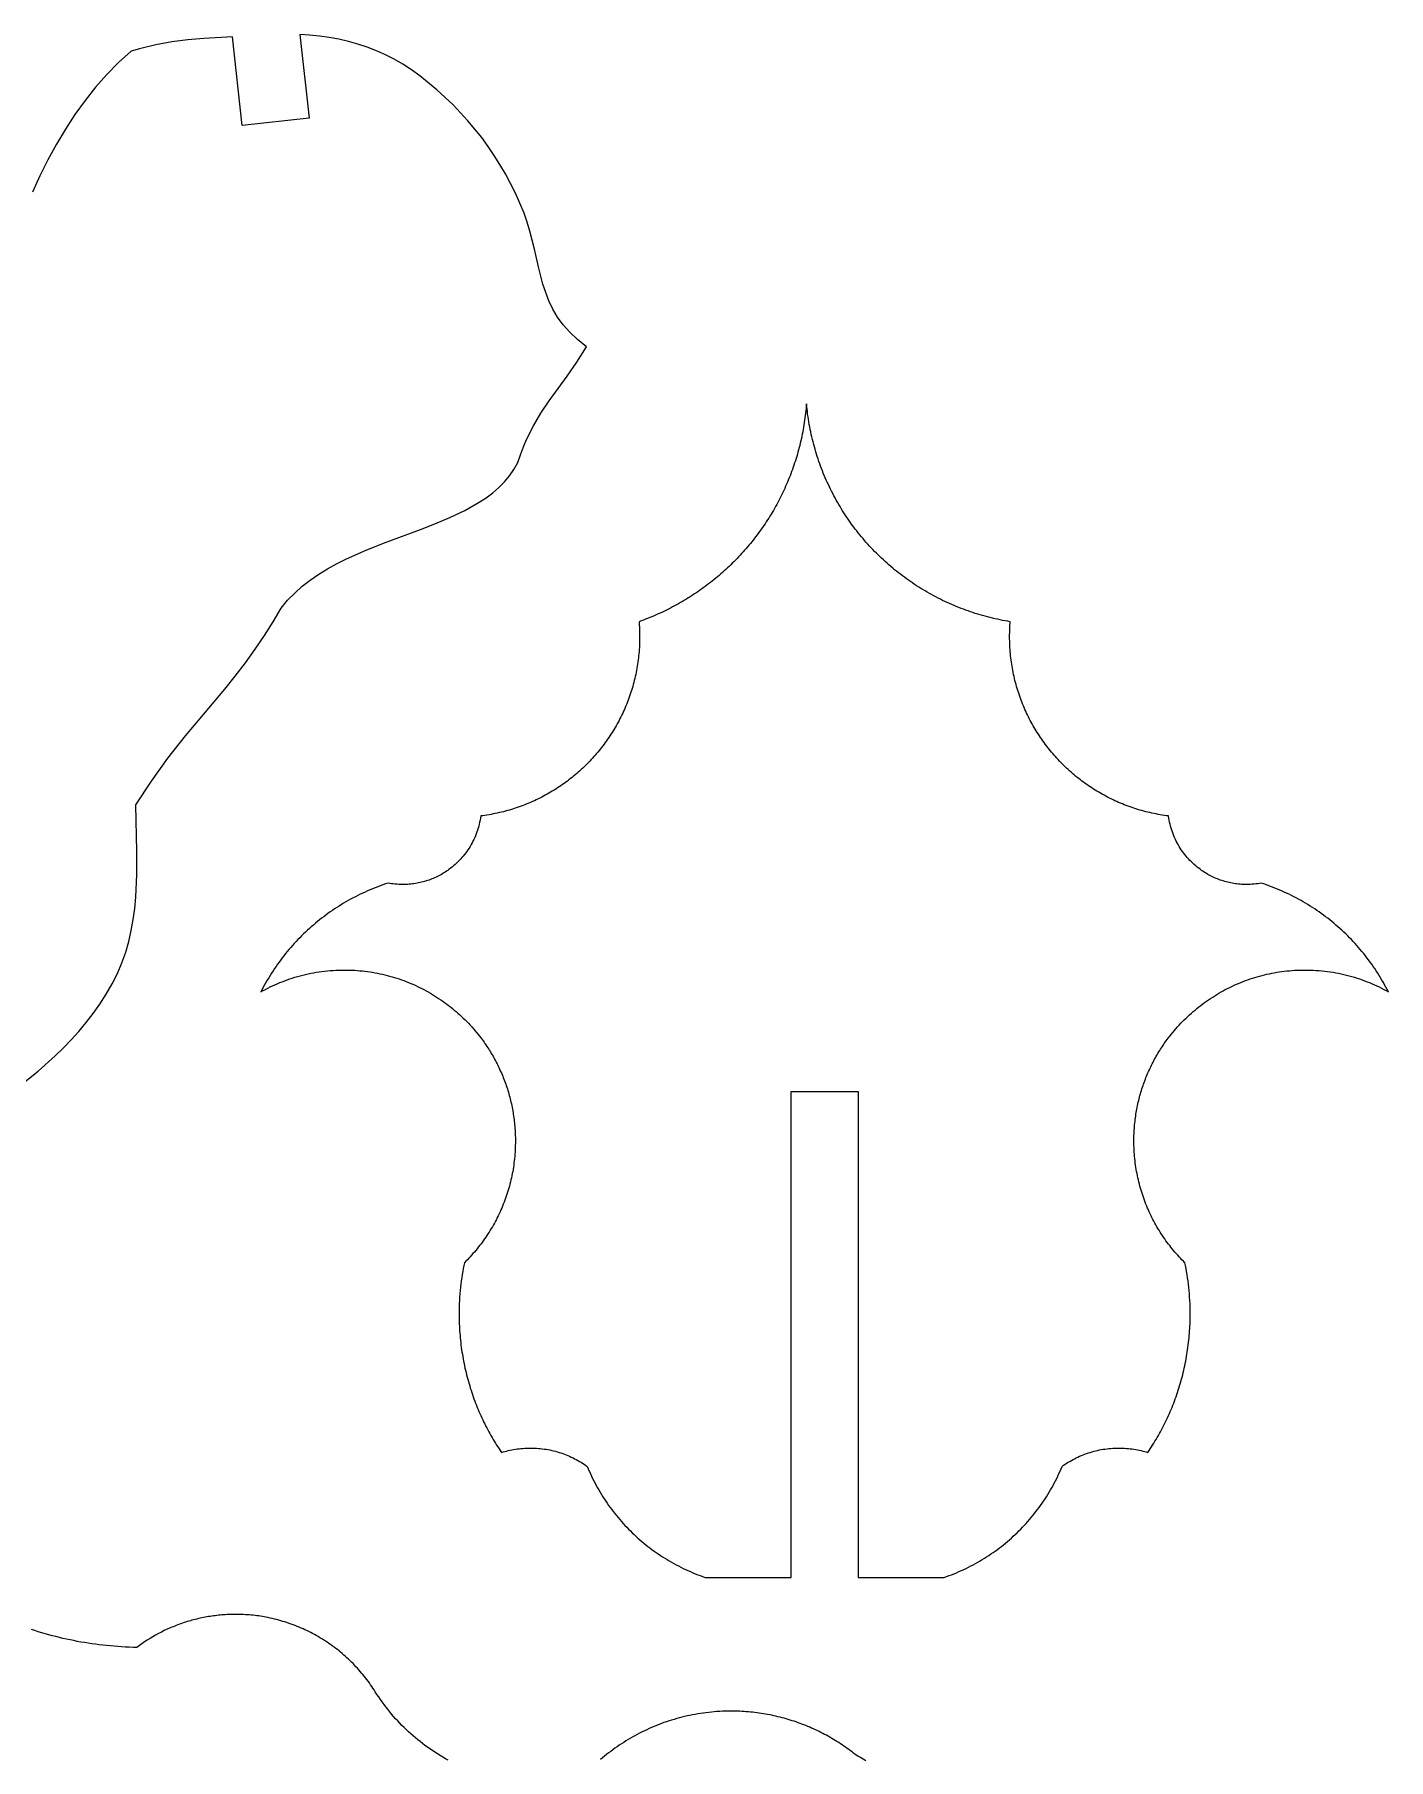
# Model space of a CAD drawing. Extents: x 205 to 567, y 321 to 897.
# Drawn here: x 472.5 to 534.4, y 583.9 to 662.7 of the extents above; entities that cross this region are included whole.
import ezdxf

# ---------------------------------------------------------------- set-up
doc = ezdxf.new("R2010")
doc.units = 0
doc.layers.add('Default_Layer', color=1, linetype='CONTINUOUS')

msp = doc.modelspace()

# ---------------------------------------------------------------- linework, layer by layer
at = {"layer": 'Default_Layer'}
for points in [[(471.862, 614.653), (472.686, 615.317), (473.466, 616.009), (473.838, 616.37), (474.198, 616.742), (474.545, 617.128), (474.879, 617.528), (475.198, 617.944), (475.503, 618.377), (475.793, 618.83), (476.068, 619.304), (476.309, 619.779), (476.514, 620.26), (476.687, 620.748), (476.829, 621.241), (476.944, 621.739), (477.034, 622.242), (477.102, 622.749), (477.15, 623.261), (477.199, 624.297), (477.201, 625.345), (477.153, 627.47), (477.862, 628.556), (478.619, 629.608), (479.413, 630.623), (480.238, 631.603), (481.212, 632.76), (481.688, 633.358), (482.152, 633.967), (482.597, 634.584), (483.021, 635.205), (483.418, 635.83), (483.784, 636.454), (484.082, 636.815), (484.405, 637.148), (484.752, 637.456), (485.118, 637.742), (485.502, 638.006), (485.901, 638.251), (486.313, 638.479), (486.735, 638.691), (487.597, 639.076), (488.468, 639.422), (490.152, 640.055), (490.804, 640.31), (491.486, 640.596), (492.172, 640.921), (492.835, 641.294), (493.15, 641.501), (493.448, 641.724), (493.728, 641.963), (493.985, 642.221), (494.217, 642.497), (494.419, 642.794), (494.589, 643.111), (494.723, 643.452), (494.852, 643.817), (494.993, 644.16), (495.305, 644.789), (495.652, 645.367), (496.03, 645.918), (496.854, 647.051), (497.289, 647.684), (497.731, 648.398), (497.32, 648.72), (496.967, 649.054), (496.666, 649.398), (496.411, 649.752), (496.197, 650.116), (496.018, 650.487), (495.868, 650.866), (495.741, 651.252), (495.534, 652.042), (495.352, 652.848), (495.149, 653.666), (495.025, 654.077), (494.879, 654.489), (494.689, 654.952), (494.485, 655.407), (494.265, 655.853), (494.03, 656.29), (493.781, 656.718), (493.517, 657.136), (493.238, 657.545), (492.945, 657.944), (492.639, 658.334), (492.318, 658.713), (491.636, 659.441), (490.9, 660.128), (490.113, 660.771), (489.736, 661.044), (489.349, 661.295), (488.954, 661.522), (488.551, 661.727), (488.14, 661.911), (487.721, 662.073), (487.296, 662.214), (486.864, 662.336), (486.427, 662.437), (485.984, 662.519), (485.535, 662.583), (485.083, 662.628), (484.643, 662.654), (485.06, 658.833), (482.005, 658.5), (482.005, 658.5), (481.564, 662.548), (480.256, 662.476), (479.525, 662.41), (478.793, 662.317), (478.057, 662.185), (477.312, 662.005), (476.934, 661.894), (476.367, 661.379), (475.828, 660.831), (475.316, 660.251), (474.83, 659.641), (474.37, 659.002), (473.935, 658.338), (473.524, 657.648), (473.137, 656.936), (472.773, 656.203), (472.432, 655.451)], [(491.408, 583.849), (491.286, 583.917), (491.165, 583.987), (491.045, 584.058), (490.926, 584.131), (490.809, 584.207), (490.693, 584.283), (490.578, 584.362), (490.464, 584.443), (490.352, 584.525), (490.241, 584.609), (490.131, 584.694), (490.022, 584.782), (489.915, 584.871), (489.81, 584.961), (489.705, 585.053), (489.603, 585.147), (489.501, 585.243), (489.401, 585.34), (489.303, 585.438), (489.206, 585.538), (489.11, 585.64), (489.016, 585.743), (488.923, 585.848), (488.833, 585.954), (488.743, 586.061), (488.655, 586.17), (488.569, 586.28), (488.485, 586.392), (488.402, 586.505), (488.321, 586.62), (488.241, 586.736), (488.163, 586.853), (488.087, 586.971), (488.035, 587.053), (487.981, 587.134), (487.927, 587.214), (487.872, 587.294), (487.816, 587.373), (487.758, 587.451), (487.7, 587.528), (487.641, 587.605), (487.581, 587.68), (487.52, 587.755), (487.459, 587.829), (487.396, 587.902), (487.333, 587.975), (487.268, 588.046), (487.203, 588.117), (487.137, 588.187), (487.07, 588.256), (487.002, 588.324), (486.933, 588.391), (486.864, 588.457), (486.793, 588.523), (486.722, 588.587), (486.65, 588.651), (486.577, 588.714), (486.504, 588.776), (486.429, 588.836), (486.354, 588.896), (486.278, 588.955), (486.202, 589.013), (486.124, 589.07), (486.046, 589.126), (485.967, 589.181), (485.887, 589.235), (485.807, 589.289), (485.725, 589.341), (485.643, 589.392), (485.561, 589.442), (485.478, 589.491), (485.393, 589.539), (485.309, 589.586), (485.223, 589.632), (485.137, 589.676), (485.051, 589.72), (484.963, 589.763), (484.875, 589.804), (484.786, 589.845), (484.697, 589.884), (484.607, 589.923), (484.516, 589.96), (484.425, 589.996), (484.333, 590.031), (484.241, 590.065), (484.148, 590.097), (484.054, 590.129), (483.96, 590.159), (483.865, 590.188), (483.769, 590.216), (483.674, 590.243), (483.577, 590.269), (483.48, 590.293), (483.382, 590.317), (483.284, 590.339), (483.186, 590.359), (483.086, 590.379), (483.008, 590.394), (482.929, 590.407), (482.848, 590.42), (482.766, 590.433), (482.683, 590.444), (482.599, 590.454), (482.514, 590.464), (482.427, 590.472), (482.341, 590.48), (482.253, 590.487), (482.164, 590.492), (482.075, 590.497), (481.986, 590.501), (481.895, 590.503), (481.805, 590.505), (481.714, 590.505), (481.634, 590.505), (481.555, 590.504), (481.475, 590.502), (481.396, 590.499), (481.317, 590.495), (481.238, 590.491), (481.16, 590.485), (481.081, 590.479), (481.003, 590.472), (480.926, 590.464), (480.848, 590.456), (480.771, 590.447), (480.693, 590.437), (480.617, 590.426), (480.54, 590.414), (480.464, 590.402), (480.387, 590.389), (480.312, 590.375), (480.236, 590.36), (480.161, 590.345), (480.086, 590.329), (480.011, 590.312), (479.937, 590.294), (479.863, 590.276), (479.789, 590.257), (479.715, 590.237), (479.642, 590.217), (479.569, 590.195), (479.497, 590.174), (479.425, 590.151), (479.353, 590.128), (479.281, 590.104), (479.21, 590.079), (479.139, 590.053), (479.069, 590.027), (478.998, 590.001), (478.929, 589.973), (478.859, 589.945), (478.79, 589.916), (478.721, 589.887), (478.585, 589.826), (478.45, 589.763), (478.317, 589.697), (478.186, 589.628), (478.056, 589.558), (477.927, 589.484), (477.801, 589.408), (477.676, 589.33), (477.553, 589.25), (477.432, 589.167), (477.313, 589.082), (477.195, 588.994), (477.022, 588.999), (476.848, 589.005), (476.675, 589.013), (476.503, 589.023), (476.331, 589.034), (476.16, 589.048), (475.989, 589.063), (475.819, 589.08), (475.649, 589.098), (475.48, 589.118), (475.312, 589.14), (475.144, 589.164), (474.976, 589.189), (474.81, 589.216), (474.643, 589.244), (474.478, 589.275), (474.313, 589.307), (474.148, 589.34), (473.984, 589.375), (473.821, 589.412), (473.659, 589.45), (473.497, 589.49), (473.336, 589.532), (473.176, 589.575), (473.016, 589.62), (472.857, 589.666), (472.698, 589.714), (472.541, 589.763), (472.384, 589.814)], [(510.483, 583.821), (510.364, 583.895), (510.244, 583.967), (510.123, 584.038), (510.002, 584.108), (509.929, 584.166), (509.856, 584.223), (509.782, 584.279), (509.708, 584.334), (509.632, 584.388), (509.557, 584.442), (509.48, 584.495), (509.403, 584.547), (509.326, 584.599), (509.248, 584.65), (509.169, 584.7), (509.09, 584.749), (509.01, 584.797), (508.93, 584.845), (508.849, 584.892), (508.767, 584.938), (508.685, 584.983), (508.603, 585.027), (508.52, 585.071), (508.436, 585.114), (508.352, 585.156), (508.267, 585.197), (508.182, 585.237), (508.096, 585.276), (508.01, 585.315), (507.924, 585.353), (507.836, 585.389), (507.749, 585.425), (507.661, 585.46), (507.572, 585.495), (507.483, 585.528), (507.394, 585.56), (507.304, 585.592), (507.213, 585.622), (507.123, 585.652), (507.031, 585.681), (506.94, 585.708), (506.848, 585.735), (506.755, 585.761), (506.662, 585.786), (506.569, 585.81), (506.476, 585.833), (506.381, 585.855), (506.287, 585.877), (506.192, 585.897), (506.097, 585.916), (506.002, 585.934), (505.906, 585.951), (505.809, 585.968), (505.713, 585.983), (505.616, 585.997), (505.519, 586.01), (505.421, 586.022), (505.323, 586.034), (505.225, 586.044), (505.126, 586.053), (505.028, 586.061), (504.928, 586.068), (504.829, 586.074), (504.729, 586.079), (504.629, 586.082), (504.529, 586.085), (504.428, 586.087), (504.328, 586.087), (504.199, 586.086), (504.071, 586.084), (503.944, 586.079), (503.816, 586.073), (503.69, 586.065), (503.563, 586.056), (503.438, 586.044), (503.312, 586.031), (503.188, 586.017), (503.063, 586), (502.94, 585.982), (502.817, 585.963), (502.694, 585.941), (502.572, 585.918), (502.45, 585.894), (502.33, 585.868), (502.209, 585.84), (502.09, 585.811), (501.971, 585.78), (501.852, 585.747), (501.734, 585.713), (501.617, 585.678), (501.501, 585.64), (501.385, 585.602), (501.27, 585.562), (501.155, 585.52), (501.042, 585.477), (500.929, 585.433), (500.816, 585.387), (500.705, 585.339), (500.594, 585.29), (500.484, 585.24), (500.375, 585.188), (500.267, 585.135), (500.159, 585.081), (500.052, 585.025), (499.946, 584.967), (499.841, 584.909), (499.737, 584.849), (499.633, 584.787), (499.531, 584.725), (499.429, 584.661), (499.328, 584.596), (499.229, 584.529), (499.13, 584.461), (499.032, 584.392), (498.934, 584.322), (498.838, 584.25), (498.743, 584.178), (498.649, 584.104), (498.556, 584.028), (498.463, 583.952), (498.372, 583.874)]]:
    msp.add_lwpolyline(points, dxfattribs=at)
msp.add_lwpolyline([(507.07, 592.192), (507.07, 614.382), (510.143, 614.382), (510.143, 592.192), (514.061, 592.192), (514.176, 592.233), (514.291, 592.275), (514.404, 592.318), (514.517, 592.363), (514.629, 592.409), (514.74, 592.457), (514.85, 592.506), (514.96, 592.556), (515.068, 592.608), (515.176, 592.661), (515.283, 592.716), (515.389, 592.772), (515.494, 592.829), (515.598, 592.887), (515.701, 592.947), (515.803, 593.008), (515.905, 593.07), (516.005, 593.133), (516.105, 593.198), (516.203, 593.264), (516.301, 593.332), (516.398, 593.4), (516.493, 593.47), (516.588, 593.541), (516.682, 593.613), (516.774, 593.686), (516.866, 593.761), (516.956, 593.837), (517.046, 593.914), (517.135, 593.992), (517.222, 594.071), (517.308, 594.151), (517.394, 594.233), (517.478, 594.315), (517.561, 594.399), (517.643, 594.484), (517.724, 594.57), (517.804, 594.657), (517.882, 594.745), (517.96, 594.834), (518.036, 594.924), (518.111, 595.015), (518.185, 595.107), (518.258, 595.201), (518.33, 595.295), (518.4, 595.39), (518.469, 595.486), (518.537, 595.584), (518.604, 595.682), (518.67, 595.781), (518.734, 595.881), (518.797, 595.982), (518.859, 596.084), (518.919, 596.187), (518.979, 596.291), (519.036, 596.396), (519.093, 596.502), (519.148, 596.608), (519.202, 596.716), (519.255, 596.824), (519.306, 596.933), (519.356, 597.043), (519.405, 597.154), (519.452, 597.266), (519.52, 597.314), (519.589, 597.361), (519.658, 597.407), (519.729, 597.452), (519.801, 597.495), (519.874, 597.537), (519.948, 597.578), (520.023, 597.617), (520.098, 597.655), (520.175, 597.691), (520.252, 597.726), (520.33, 597.76), (520.409, 597.792), (520.489, 597.823), (520.57, 597.852), (520.651, 597.88), (520.733, 597.906), (520.816, 597.93), (520.9, 597.954), (520.984, 597.975), (521.069, 597.995), (521.155, 598.013), (521.241, 598.03), (521.328, 598.045), (521.415, 598.058), (521.503, 598.069), (521.591, 598.079), (521.68, 598.087), (521.77, 598.094), (521.86, 598.098), (521.951, 598.101), (522.042, 598.102), (522.13, 598.101), (522.218, 598.098), (522.305, 598.094), (522.391, 598.088), (522.477, 598.081), (522.563, 598.072), (522.647, 598.061), (522.731, 598.049), (522.814, 598.035), (522.895, 598.02), (522.976, 598.003), (523.056, 597.986), (523.135, 597.966), (523.212, 597.945), (523.288, 597.923), (523.363, 597.9), (523.419, 597.983), (523.475, 598.067), (523.53, 598.152), (523.584, 598.237), (523.638, 598.323), (523.691, 598.409), (523.743, 598.496), (523.794, 598.584), (523.845, 598.672), (523.895, 598.761), (523.944, 598.85), (523.992, 598.939), (524.04, 599.03), (524.086, 599.121), (524.132, 599.212), (524.177, 599.304), (524.222, 599.396), (524.265, 599.489), (524.308, 599.583), (524.35, 599.677), (524.391, 599.771), (524.431, 599.866), (524.47, 599.961), (524.509, 600.057), (524.547, 600.154), (524.584, 600.25), (524.62, 600.348), (524.655, 600.445), (524.689, 600.544), (524.722, 600.642), (524.755, 600.741), (524.787, 600.841), (524.817, 600.941), (524.847, 601.041), (524.876, 601.142), (524.904, 601.243), (524.931, 601.345), (524.957, 601.447), (524.983, 601.55), (525.007, 601.652), (525.031, 601.756), (525.053, 601.859), (525.075, 601.963), (525.095, 602.067), (525.115, 602.172), (525.134, 602.277), (525.151, 602.383), (525.168, 602.488), (525.184, 602.594), (525.199, 602.701), (525.213, 602.808), (525.225, 602.915), (525.237, 603.022), (525.248, 603.13), (525.258, 603.238), (525.267, 603.346), (525.275, 603.455), (525.281, 603.563), (525.287, 603.673), (525.292, 603.782), (525.296, 603.892), (525.298, 604.002), (525.3, 604.112), (525.3, 604.222), (525.299, 604.378), (525.296, 604.533), (525.291, 604.687), (525.284, 604.84), (525.275, 604.992), (525.264, 605.143), (525.251, 605.293), (525.236, 605.442), (525.219, 605.589), (525.201, 605.735), (525.18, 605.878), (525.159, 606.02), (525.135, 606.16), (525.109, 606.298), (525.083, 606.434), (525.054, 606.567), (524.987, 606.634), (524.921, 606.702), (524.856, 606.77), (524.791, 606.839), (524.728, 606.909), (524.665, 606.98), (524.603, 607.051), (524.542, 607.124), (524.482, 607.197), (524.422, 607.27), (524.364, 607.345), (524.306, 607.42), (524.25, 607.496), (524.194, 607.572), (524.139, 607.65), (524.085, 607.728), (524.032, 607.806), (523.98, 607.886), (523.929, 607.965), (523.879, 608.046), (523.829, 608.127), (523.781, 608.209), (523.734, 608.292), (523.687, 608.375), (523.642, 608.459), (523.598, 608.543), (523.554, 608.628), (523.512, 608.714), (523.471, 608.8), (523.43, 608.887), (523.391, 608.974), (523.353, 609.062), (523.316, 609.151), (523.28, 609.24), (523.245, 609.329), (523.211, 609.419), (523.178, 609.51), (523.146, 609.601), (523.116, 609.693), (523.086, 609.785), (523.058, 609.877), (523.03, 609.971), (523.004, 610.064), (522.979, 610.158), (522.955, 610.253), (522.932, 610.348), (522.911, 610.443), (522.89, 610.539), (522.871, 610.635), (522.853, 610.732), (522.836, 610.829), (522.82, 610.927), (522.806, 611.024), (522.793, 611.123), (522.781, 611.222), (522.77, 611.321), (522.76, 611.42), (522.752, 611.52), (522.745, 611.62), (522.739, 611.72), (522.735, 611.821), (522.732, 611.922), (522.73, 612.024), (522.729, 612.126), (522.729, 612.209), (522.731, 612.291), (522.733, 612.374), (522.736, 612.456), (522.74, 612.538), (522.744, 612.62), (522.75, 612.701), (522.756, 612.783), (522.763, 612.864), (522.771, 612.945), (522.78, 613.025), (522.79, 613.106), (522.8, 613.186), (522.811, 613.265), (522.823, 613.345), (522.836, 613.424), (522.85, 613.503), (522.864, 613.582), (522.879, 613.66), (522.895, 613.739), (522.912, 613.816), (522.93, 613.894), (522.948, 613.971), (522.967, 614.048), (522.987, 614.125), (523.007, 614.201), (523.028, 614.277), (523.05, 614.353), (523.073, 614.428), (523.097, 614.503), (523.121, 614.578), (523.146, 614.652), (523.171, 614.726), (523.198, 614.8), (523.225, 614.873), (523.253, 614.946), (523.281, 615.018), (523.31, 615.09), (523.34, 615.162), (523.371, 615.233), (523.402, 615.304), (523.434, 615.375), (523.466, 615.445), (523.499, 615.515), (523.533, 615.584), (523.568, 615.653), (523.603, 615.722), (523.639, 615.79), (523.675, 615.857), (523.712, 615.925), (523.75, 615.991), (523.789, 616.058), (523.828, 616.124), (523.867, 616.189), (523.907, 616.254), (523.948, 616.319), (523.99, 616.383), (524.032, 616.447), (524.075, 616.51), (524.118, 616.572), (524.162, 616.635), (524.206, 616.696), (524.251, 616.758), (524.297, 616.818), (524.365, 616.907), (524.434, 616.994), (524.504, 617.081), (524.576, 617.166), (524.649, 617.251), (524.723, 617.334), (524.798, 617.416), (524.874, 617.498), (524.951, 617.578), (525.029, 617.657), (525.109, 617.734), (525.189, 617.811), (525.271, 617.887), (525.353, 617.961), (525.437, 618.034), (525.521, 618.106), (525.607, 618.177), (525.694, 618.247), (525.781, 618.315), (525.87, 618.382), (525.959, 618.448), (526.05, 618.513), (526.141, 618.576), (526.233, 618.638), (526.326, 618.699), (526.42, 618.759), (526.515, 618.817), (526.611, 618.874), (526.708, 618.929), (526.805, 618.984), (526.904, 619.036), (527.003, 619.088), (527.103, 619.138), (527.204, 619.186), (527.305, 619.234), (527.408, 619.279), (527.511, 619.324), (527.614, 619.367), (527.719, 619.408), (527.824, 619.448), (527.93, 619.486), (528.037, 619.523), (528.144, 619.559), (528.252, 619.593), (528.361, 619.625), (528.47, 619.656), (528.58, 619.685), (528.691, 619.713), (528.802, 619.739), (528.914, 619.764), (529.026, 619.787), (529.139, 619.808), (529.253, 619.827), (529.367, 619.846), (529.482, 619.862), (529.597, 619.877), (529.713, 619.89), (529.829, 619.901), (529.945, 619.91), (530.063, 619.918), (530.18, 619.924), (530.298, 619.929), (530.417, 619.932), (530.536, 619.932), (530.667, 619.931), (530.798, 619.928), (530.928, 619.923), (531.058, 619.915), (531.187, 619.906), (531.315, 619.894), (531.443, 619.88), (531.57, 619.865), (531.696, 619.847), (531.822, 619.827), (531.947, 619.806), (532.071, 619.782), (532.194, 619.757), (532.317, 619.729), (532.439, 619.7), (532.559, 619.669), (532.679, 619.636), (532.798, 619.601), (532.917, 619.564), (533.034, 619.526), (533.15, 619.486), (533.265, 619.444), (533.379, 619.4), (533.492, 619.355), (533.604, 619.308), (533.715, 619.259), (533.825, 619.209), (533.933, 619.157), (534.041, 619.104), (534.147, 619.049), (534.252, 618.992), (534.355, 618.934), (534.298, 619.044), (534.24, 619.153), (534.18, 619.261), (534.12, 619.369), (534.058, 619.475), (533.994, 619.581), (533.93, 619.685), (533.865, 619.789), (533.798, 619.892), (533.73, 619.994), (533.661, 620.095), (533.591, 620.195), (533.519, 620.294), (533.447, 620.392), (533.373, 620.489), (533.298, 620.586), (533.222, 620.681), (533.145, 620.775), (533.067, 620.868), (532.988, 620.961), (532.908, 621.052), (532.827, 621.142), (532.744, 621.231), (532.661, 621.32), (532.576, 621.407), (532.491, 621.493), (532.404, 621.578), (532.316, 621.662), (532.228, 621.745), (532.138, 621.826), (532.047, 621.907), (531.956, 621.987), (531.863, 622.065), (531.769, 622.142), (531.675, 622.219), (531.579, 622.294), (531.483, 622.368), (531.385, 622.441), (531.287, 622.512), (531.187, 622.583), (531.087, 622.652), (530.986, 622.72), (530.884, 622.787), (530.781, 622.853), (530.677, 622.917), (530.572, 622.981), (530.466, 623.043), (530.36, 623.103), (530.252, 623.163), (530.144, 623.221), (530.035, 623.278), (529.925, 623.334), (529.814, 623.389), (529.702, 623.442), (529.59, 623.494), (529.476, 623.545), (529.362, 623.594), (529.247, 623.642), (529.132, 623.689), (529.015, 623.734), (528.898, 623.778), (528.78, 623.821), (528.661, 623.862), (528.542, 623.902), (528.465, 623.888), (528.385, 623.875), (528.303, 623.864), (528.22, 623.855), (528.134, 623.848), (528.047, 623.843), (527.959, 623.84), (527.871, 623.838), (527.797, 623.839), (527.723, 623.841), (527.65, 623.845), (527.577, 623.85), (527.505, 623.857), (527.433, 623.865), (527.361, 623.874), (527.29, 623.885), (527.219, 623.897), (527.149, 623.911), (527.08, 623.926), (527.011, 623.942), (526.942, 623.96), (526.874, 623.978), (526.807, 623.998), (526.74, 624.02), (526.674, 624.042), (526.608, 624.066), (526.544, 624.091), (526.479, 624.118), (526.416, 624.145), (526.353, 624.174), (526.291, 624.204), (526.229, 624.235), (526.169, 624.267), (526.109, 624.3), (526.05, 624.334), (525.991, 624.369), (525.934, 624.406), (525.877, 624.443), (525.821, 624.482), (525.766, 624.521), (525.693, 624.576), (525.622, 624.632), (525.553, 624.689), (525.485, 624.749), (525.418, 624.81), (525.353, 624.872), (525.29, 624.936), (525.228, 625.002), (525.168, 625.069), (525.11, 625.138), (525.053, 625.208), (524.998, 625.28), (524.945, 625.352), (524.894, 625.427), (524.845, 625.502), (524.797, 625.579), (524.751, 625.658), (524.708, 625.737), (524.666, 625.818), (524.626, 625.9), (524.588, 625.983), (524.553, 626.067), (524.519, 626.152), (524.487, 626.239), (524.458, 626.326), (524.431, 626.415), (524.406, 626.505), (524.383, 626.595), (524.362, 626.687), (524.344, 626.779), (524.328, 626.873), (524.314, 626.967), (524.218, 626.98), (524.122, 626.993), (524.027, 627.008), (523.932, 627.024), (523.837, 627.041), (523.743, 627.058), (523.649, 627.077), (523.555, 627.097), (523.462, 627.118), (523.369, 627.14), (523.277, 627.163), (523.185, 627.187), (523.094, 627.212), (523.003, 627.238), (522.912, 627.265), (522.822, 627.293), (522.732, 627.322), (522.643, 627.352), (522.554, 627.383), (522.466, 627.415), (522.378, 627.448), (522.291, 627.482), (522.204, 627.517), (522.118, 627.552), (522.032, 627.589), (521.947, 627.627), (521.862, 627.665), (521.777, 627.705), (521.694, 627.745), (521.61, 627.786), (521.528, 627.828), (521.446, 627.871), (521.364, 627.915), (521.283, 627.96), (521.203, 628.005), (521.123, 628.052), (521.043, 628.099), (520.965, 628.147), (520.886, 628.196), (520.809, 628.246), (520.732, 628.297), (520.656, 628.348), (520.58, 628.401), (520.505, 628.454), (520.43, 628.508), (520.356, 628.562), (520.283, 628.618), (520.211, 628.674), (520.139, 628.731), (520.068, 628.789), (519.997, 628.848), (519.927, 628.907), (519.858, 628.967), (519.789, 629.028), (519.721, 629.09), (519.654, 629.152), (519.588, 629.215), (519.522, 629.279), (519.457, 629.343), (519.393, 629.409), (519.329, 629.475), (519.266, 629.541), (519.204, 629.609), (519.143, 629.677), (519.082, 629.745), (519.022, 629.815), (518.963, 629.885), (518.905, 629.955), (518.847, 630.027), (518.791, 630.099), (518.735, 630.171), (518.679, 630.244), (518.625, 630.318), (518.571, 630.393), (518.519, 630.468), (518.467, 630.543), (518.416, 630.62), (518.365, 630.697), (518.316, 630.774), (518.267, 630.852), (518.22, 630.931), (518.173, 631.01), (518.127, 631.09), (518.082, 631.17), (518.038, 631.251), (517.994, 631.332), (517.952, 631.414), (517.91, 631.497), (517.869, 631.58), (517.83, 631.663), (517.791, 631.747), (517.753, 631.832), (517.716, 631.917), (517.68, 632.003), (517.645, 632.089), (517.611, 632.175), (517.577, 632.262), (517.545, 632.349), (517.514, 632.437), (517.483, 632.526), (517.454, 632.615), (517.426, 632.704), (517.398, 632.793), (517.372, 632.884), (517.347, 632.974), (517.322, 633.065), (517.299, 633.156), (517.277, 633.248), (517.255, 633.34), (517.235, 633.433), (517.216, 633.526), (517.198, 633.619), (517.18, 633.713), (517.164, 633.807), (517.149, 633.901), (517.135, 633.996), (517.123, 634.091), (517.111, 634.186), (517.1, 634.282), (517.091, 634.378), (517.082, 634.475), (517.075, 634.571), (517.068, 634.668), (517.063, 634.766), (517.059, 634.863), (517.057, 634.961), (517.055, 635.059), (517.054, 635.158), (517.055, 635.248), (517.056, 635.337), (517.058, 635.425), (517.062, 635.511), (517.066, 635.597), (517.07, 635.68), (517.076, 635.76), (517.082, 635.838), (516.965, 635.858), (516.849, 635.879), (516.733, 635.9), (516.617, 635.924), (516.502, 635.948), (516.388, 635.973), (516.273, 636), (516.16, 636.028), (516.046, 636.057), (515.934, 636.087), (515.821, 636.118), (515.71, 636.15), (515.598, 636.183), (515.487, 636.218), (515.377, 636.253), (515.267, 636.29), (515.158, 636.328), (515.049, 636.367), (514.941, 636.407), (514.834, 636.448), (514.727, 636.49), (514.62, 636.533), (514.514, 636.577), (514.409, 636.622), (514.304, 636.668), (514.2, 636.716), (514.096, 636.764), (513.993, 636.813), (513.891, 636.864), (513.789, 636.915), (513.688, 636.967), (513.587, 637.02), (513.487, 637.075), (513.388, 637.13), (513.289, 637.186), (513.191, 637.243), (513.093, 637.302), (512.997, 637.361), (512.901, 637.421), (512.805, 637.482), (512.71, 637.544), (512.616, 637.607), (512.523, 637.671), (512.43, 637.735), (512.338, 637.801), (512.247, 637.867), (512.157, 637.935), (512.067, 638.003), (511.978, 638.072), (511.889, 638.142), (511.802, 638.213), (511.715, 638.285), (511.629, 638.358), (511.543, 638.431), (511.459, 638.506), (511.375, 638.581), (511.292, 638.657), (511.209, 638.734), (511.128, 638.811), (511.047, 638.89), (510.967, 638.969), (510.888, 639.049), (510.81, 639.13), (510.733, 639.212), (510.656, 639.294), (510.58, 639.378), (510.505, 639.462), (510.431, 639.547), (510.358, 639.632), (510.286, 639.718), (510.214, 639.805), (510.144, 639.893), (510.074, 639.982), (510.005, 640.071), (509.937, 640.161), (509.87, 640.251), (509.804, 640.343), (509.739, 640.435), (509.674, 640.528), (509.611, 640.621), (509.548, 640.715), (509.487, 640.81), (509.426, 640.905), (509.367, 641.001), (509.308, 641.098), (509.25, 641.196), (509.193, 641.294), (509.138, 641.392), (509.083, 641.492), (509.029, 641.592), (508.976, 641.692), (508.924, 641.793), (508.873, 641.895), (508.824, 641.998), (508.775, 642.101), (508.727, 642.204), (508.68, 642.308), (508.635, 642.413), (508.59, 642.518), (508.546, 642.624), (508.504, 642.73), (508.462, 642.837), (508.422, 642.945), (508.382, 643.053), (508.344, 643.161), (508.307, 643.27), (508.271, 643.38), (508.236, 643.49), (508.202, 643.6), (508.169, 643.712), (508.138, 643.823), (508.107, 643.935), (508.078, 644.048), (508.049, 644.161), (508.022, 644.274), (507.996, 644.388), (507.972, 644.502), (507.948, 644.617), (507.926, 644.732), (507.904, 644.848), (507.884, 644.964), (507.865, 645.081), (507.848, 645.197), (507.831, 645.315), (507.816, 645.433), (507.802, 645.551), (507.789, 645.669), (507.777, 645.788), (507.768, 645.68), (507.758, 645.572), (507.747, 645.465), (507.735, 645.358), (507.722, 645.251), (507.709, 645.144), (507.694, 645.038), (507.678, 644.932), (507.661, 644.827), (507.644, 644.721), (507.625, 644.616), (507.606, 644.512), (507.585, 644.408), (507.564, 644.304), (507.542, 644.2), (507.518, 644.097), (507.494, 643.994), (507.469, 643.892), (507.443, 643.79), (507.416, 643.688), (507.389, 643.587), (507.36, 643.486), (507.331, 643.385), (507.3, 643.285), (507.269, 643.185), (507.237, 643.086), (507.204, 642.987), (507.17, 642.889), (507.135, 642.79), (507.099, 642.693), (507.063, 642.595), (507.026, 642.499), (506.987, 642.402), (506.948, 642.306), (506.908, 642.211), (506.868, 642.115), (506.826, 642.021), (506.784, 641.927), (506.741, 641.833), (506.697, 641.739), (506.652, 641.647), (506.606, 641.554), (506.56, 641.462), (506.513, 641.371), (506.465, 641.28), (506.416, 641.189), (506.366, 641.1), (506.316, 641.01), (506.265, 640.921), (506.213, 640.833), (506.16, 640.745), (506.107, 640.657), (506.053, 640.57), (505.998, 640.484), (505.942, 640.398), (505.885, 640.313), (505.828, 640.228), (505.77, 640.143), (505.711, 640.06), (505.652, 639.976), (505.592, 639.894), (505.531, 639.812), (505.469, 639.73), (505.407, 639.649), (505.344, 639.569), (505.28, 639.489), (505.216, 639.41), (505.151, 639.331), (505.085, 639.253), (505.019, 639.175), (504.951, 639.099), (504.884, 639.022), (504.815, 638.947), (504.746, 638.871), (504.676, 638.797), (504.605, 638.723), (504.534, 638.65), (504.462, 638.577), (504.39, 638.505), (504.317, 638.434), (504.243, 638.363), (504.168, 638.293), (504.093, 638.224), (504.018, 638.155), (503.941, 638.087), (503.864, 638.019), (503.787, 637.952), (503.709, 637.886), (503.63, 637.821), (503.551, 637.756), (503.471, 637.692), (503.39, 637.629), (503.309, 637.566), (503.227, 637.504), (503.145, 637.442), (503.062, 637.382), (502.979, 637.322), (502.895, 637.263), (502.81, 637.204), (502.725, 637.146), (502.639, 637.089), (502.553, 637.033), (502.466, 636.977), (502.379, 636.922), (502.291, 636.868), (502.202, 636.815), (502.113, 636.762), (502.024, 636.711), (501.934, 636.659), (501.843, 636.609), (501.752, 636.559), (501.661, 636.511), (501.569, 636.463), (501.476, 636.415), (501.383, 636.369), (501.29, 636.323), (501.196, 636.278), (501.101, 636.234), (501.006, 636.191), (500.911, 636.148), (500.815, 636.107), (500.718, 636.066), (500.622, 636.026), (500.524, 635.987), (500.426, 635.948), (500.328, 635.911), (500.23, 635.874), (500.131, 635.838), (500.137, 635.76), (500.142, 635.68), (500.147, 635.597), (500.151, 635.511), (500.154, 635.425), (500.157, 635.337), (500.158, 635.248), (500.159, 635.158), (500.158, 635.059), (500.156, 634.961), (500.153, 634.863), (500.149, 634.766), (500.144, 634.668), (500.138, 634.571), (500.131, 634.475), (500.122, 634.378), (500.113, 634.282), (500.102, 634.186), (500.09, 634.091), (500.077, 633.996), (500.063, 633.901), (500.048, 633.807), (500.032, 633.713), (500.015, 633.619), (499.997, 633.526), (499.978, 633.433), (499.958, 633.34), (499.936, 633.248), (499.914, 633.156), (499.891, 633.065), (499.866, 632.974), (499.841, 632.884), (499.814, 632.793), (499.787, 632.704), (499.759, 632.615), (499.729, 632.526), (499.699, 632.437), (499.668, 632.349), (499.635, 632.262), (499.602, 632.175), (499.568, 632.089), (499.533, 632.003), (499.497, 631.917), (499.46, 631.832), (499.422, 631.747), (499.383, 631.663), (499.343, 631.58), (499.303, 631.497), (499.261, 631.414), (499.219, 631.332), (499.175, 631.251), (499.131, 631.17), (499.086, 631.09), (499.04, 631.01), (498.993, 630.931), (498.945, 630.852), (498.897, 630.774), (498.847, 630.697), (498.797, 630.62), (498.746, 630.543), (498.694, 630.468), (498.641, 630.393), (498.588, 630.318), (498.533, 630.244), (498.478, 630.171), (498.422, 630.099), (498.365, 630.027), (498.308, 629.955), (498.25, 629.885), (498.191, 629.815), (498.131, 629.745), (498.07, 629.677), (498.009, 629.609), (497.947, 629.541), (497.884, 629.475), (497.82, 629.409), (497.756, 629.343), (497.691, 629.279), (497.625, 629.215), (497.559, 629.152), (497.491, 629.09), (497.424, 629.028), (497.355, 628.967), (497.286, 628.907), (497.216, 628.848), (497.145, 628.789), (497.074, 628.731), (497.002, 628.674), (496.93, 628.618), (496.856, 628.562), (496.783, 628.508), (496.708, 628.454), (496.633, 628.401), (496.557, 628.348), (496.481, 628.297), (496.404, 628.246), (496.326, 628.196), (496.248, 628.147), (496.169, 628.099), (496.09, 628.052), (496.01, 628.005), (495.93, 627.96), (495.849, 627.915), (495.767, 627.871), (495.685, 627.828), (495.602, 627.786), (495.519, 627.745), (495.435, 627.705), (495.351, 627.665), (495.266, 627.627), (495.181, 627.589), (495.095, 627.552), (495.009, 627.517), (494.922, 627.482), (494.835, 627.448), (494.747, 627.415), (494.658, 627.383), (494.57, 627.352), (494.481, 627.322), (494.391, 627.293), (494.301, 627.265), (494.21, 627.238), (494.119, 627.212), (494.028, 627.187), (493.936, 627.163), (493.843, 627.14), (493.751, 627.118), (493.658, 627.097), (493.564, 627.077), (493.47, 627.058), (493.376, 627.041), (493.281, 627.024), (493.186, 627.008), (493.091, 626.993), (492.995, 626.98), (492.899, 626.967), (492.885, 626.873), (492.869, 626.779), (492.851, 626.687), (492.83, 626.595), (492.807, 626.505), (492.782, 626.415), (492.755, 626.326), (492.725, 626.239), (492.694, 626.152), (492.66, 626.067), (492.625, 625.983), (492.587, 625.9), (492.547, 625.818), (492.505, 625.737), (492.461, 625.658), (492.416, 625.579), (492.368, 625.502), (492.319, 625.427), (492.267, 625.352), (492.214, 625.28), (492.16, 625.208), (492.103, 625.138), (492.045, 625.069), (491.985, 625.002), (491.923, 624.936), (491.86, 624.872), (491.795, 624.81), (491.728, 624.749), (491.66, 624.689), (491.591, 624.632), (491.52, 624.576), (491.447, 624.521), (491.392, 624.482), (491.336, 624.443), (491.279, 624.406), (491.222, 624.369), (491.163, 624.334), (491.104, 624.3), (491.044, 624.267), (490.983, 624.235), (490.922, 624.204), (490.86, 624.174), (490.797, 624.145), (490.733, 624.118), (490.669, 624.091), (490.604, 624.066), (490.539, 624.042), (490.473, 624.02), (490.406, 623.998), (490.339, 623.978), (490.271, 623.96), (490.202, 623.942), (490.133, 623.926), (490.064, 623.911), (489.993, 623.897), (489.923, 623.885), (489.852, 623.874), (489.78, 623.865), (489.708, 623.857), (489.636, 623.85), (489.563, 623.845), (489.49, 623.841), (489.416, 623.839), (489.342, 623.838), (489.254, 623.84), (489.166, 623.843), (489.079, 623.848), (488.993, 623.855), (488.909, 623.864), (488.828, 623.875), (488.748, 623.888), (488.671, 623.902), (488.551, 623.862), (488.433, 623.821), (488.315, 623.778), (488.197, 623.734), (488.081, 623.689), (487.965, 623.642), (487.85, 623.594), (487.736, 623.545), (487.623, 623.494), (487.511, 623.442), (487.399, 623.389), (487.288, 623.334), (487.178, 623.278), (487.069, 623.221), (486.961, 623.163), (486.853, 623.103), (486.747, 623.043), (486.641, 622.981), (486.536, 622.917), (486.432, 622.853), (486.329, 622.787), (486.227, 622.72), (486.126, 622.652), (486.026, 622.583), (485.926, 622.512), (485.828, 622.441), (485.73, 622.368), (485.634, 622.294), (485.538, 622.219), (485.443, 622.142), (485.35, 622.065), (485.257, 621.987), (485.165, 621.907), (485.075, 621.826), (484.985, 621.745), (484.896, 621.662), (484.809, 621.578), (484.722, 621.493), (484.637, 621.407), (484.552, 621.32), (484.469, 621.231), (484.386, 621.142), (484.305, 621.052), (484.225, 620.961), (484.145, 620.868), (484.067, 620.775), (483.99, 620.681), (483.915, 620.586), (483.84, 620.489), (483.766, 620.392), (483.694, 620.294), (483.622, 620.195), (483.552, 620.095), (483.483, 619.994), (483.415, 619.892), (483.348, 619.789), (483.283, 619.685), (483.218, 619.581), (483.155, 619.475), (483.093, 619.369), (483.032, 619.261), (482.973, 619.153), (482.914, 619.044), (482.857, 618.934), (482.961, 618.992), (483.066, 619.049), (483.172, 619.104), (483.28, 619.157), (483.388, 619.209), (483.498, 619.259), (483.609, 619.308), (483.721, 619.355), (483.834, 619.4), (483.948, 619.444), (484.063, 619.486), (484.179, 619.526), (484.296, 619.564), (484.414, 619.601), (484.533, 619.636), (484.653, 619.669), (484.774, 619.7), (484.896, 619.729), (485.018, 619.757), (485.142, 619.782), (485.266, 619.806), (485.391, 619.827), (485.517, 619.847), (485.643, 619.865), (485.77, 619.88), (485.898, 619.894), (486.026, 619.906), (486.155, 619.915), (486.285, 619.923), (486.415, 619.928), (486.546, 619.931), (486.677, 619.932), (486.796, 619.932), (486.915, 619.929), (487.033, 619.924), (487.15, 619.918), (487.267, 619.91), (487.384, 619.901), (487.5, 619.89), (487.616, 619.877), (487.731, 619.862), (487.846, 619.846), (487.96, 619.827), (488.073, 619.808), (488.186, 619.787), (488.299, 619.764), (488.411, 619.739), (488.522, 619.713), (488.632, 619.685), (488.742, 619.656), (488.852, 619.625), (488.96, 619.593), (489.068, 619.559), (489.176, 619.523), (489.283, 619.486), (489.389, 619.448), (489.494, 619.408), (489.598, 619.367), (489.702, 619.324), (489.805, 619.279), (489.908, 619.234), (490.009, 619.186), (490.11, 619.138), (490.21, 619.088), (490.309, 619.036), (490.407, 618.984), (490.505, 618.929), (490.602, 618.874), (490.697, 618.817), (490.792, 618.759), (490.886, 618.699), (490.98, 618.638), (491.072, 618.576), (491.163, 618.513), (491.254, 618.448), (491.343, 618.382), (491.432, 618.315), (491.519, 618.247), (491.606, 618.177), (491.691, 618.106), (491.776, 618.034), (491.86, 617.961), (491.942, 617.887), (492.024, 617.811), (492.104, 617.734), (492.183, 617.657), (492.262, 617.578), (492.339, 617.498), (492.415, 617.416), (492.49, 617.334), (492.564, 617.251), (492.637, 617.166), (492.708, 617.081), (492.779, 616.994), (492.848, 616.907), (492.916, 616.818), (492.962, 616.758), (493.007, 616.696), (493.051, 616.635), (493.095, 616.572), (493.138, 616.51), (493.181, 616.447), (493.223, 616.383), (493.264, 616.319), (493.305, 616.254), (493.346, 616.189), (493.385, 616.124), (493.424, 616.058), (493.463, 615.991), (493.5, 615.925), (493.537, 615.857), (493.574, 615.79), (493.61, 615.722), (493.645, 615.653), (493.68, 615.584), (493.713, 615.515), (493.747, 615.445), (493.779, 615.375), (493.811, 615.304), (493.842, 615.233), (493.873, 615.162), (493.903, 615.09), (493.932, 615.018), (493.96, 614.946), (493.988, 614.873), (494.015, 614.8), (494.041, 614.726), (494.067, 614.652), (494.092, 614.578), (494.116, 614.503), (494.14, 614.428), (494.162, 614.353), (494.184, 614.277), (494.206, 614.201), (494.226, 614.125), (494.246, 614.048), (494.265, 613.971), (494.283, 613.894), (494.301, 613.816), (494.317, 613.739), (494.333, 613.66), (494.349, 613.582), (494.363, 613.503), (494.377, 613.424), (494.389, 613.345), (494.401, 613.265), (494.413, 613.186), (494.423, 613.106), (494.433, 613.025), (494.441, 612.945), (494.449, 612.864), (494.457, 612.783), (494.463, 612.701), (494.469, 612.62), (494.473, 612.538), (494.477, 612.456), (494.48, 612.374), (494.482, 612.291), (494.483, 612.209), (494.484, 612.126), (494.483, 612.024), (494.481, 611.922), (494.478, 611.821), (494.474, 611.72), (494.468, 611.62), (494.461, 611.52), (494.452, 611.42), (494.443, 611.321), (494.432, 611.222), (494.42, 611.123), (494.407, 611.024), (494.392, 610.927), (494.377, 610.829), (494.36, 610.732), (494.342, 610.635), (494.322, 610.539), (494.302, 610.443), (494.28, 610.348), (494.258, 610.253), (494.234, 610.158), (494.209, 610.064), (494.183, 609.971), (494.155, 609.877), (494.127, 609.785), (494.097, 609.693), (494.067, 609.601), (494.035, 609.51), (494.002, 609.419), (493.968, 609.329), (493.933, 609.24), (493.897, 609.151), (493.86, 609.062), (493.822, 608.974), (493.782, 608.887), (493.742, 608.8), (493.701, 608.714), (493.658, 608.628), (493.615, 608.543), (493.571, 608.459), (493.525, 608.375), (493.479, 608.292), (493.432, 608.209), (493.384, 608.127), (493.334, 608.046), (493.284, 607.965), (493.233, 607.886), (493.181, 607.806), (493.128, 607.728), (493.074, 607.65), (493.019, 607.572), (492.963, 607.496), (492.907, 607.42), (492.849, 607.345), (492.791, 607.27), (492.731, 607.197), (492.671, 607.124), (492.61, 607.051), (492.548, 606.98), (492.485, 606.909), (492.422, 606.839), (492.357, 606.77), (492.292, 606.702), (492.226, 606.634), (492.159, 606.567), (492.13, 606.434), (492.103, 606.298), (492.078, 606.16), (492.054, 606.02), (492.032, 605.878), (492.012, 605.735), (491.994, 605.589), (491.977, 605.442), (491.962, 605.293), (491.949, 605.143), (491.938, 604.992), (491.929, 604.84), (491.922, 604.687), (491.917, 604.533), (491.914, 604.378), (491.913, 604.222), (491.913, 604.112), (491.915, 604.002), (491.917, 603.892), (491.921, 603.782), (491.926, 603.673), (491.931, 603.563), (491.938, 603.455), (491.946, 603.346), (491.955, 603.238), (491.965, 603.13), (491.976, 603.022), (491.987, 602.915), (492, 602.808), (492.014, 602.701), (492.029, 602.594), (492.045, 602.488), (492.061, 602.383), (492.079, 602.277), (492.098, 602.172), (492.118, 602.067), (492.138, 601.963), (492.16, 601.859), (492.182, 601.756), (492.206, 601.652), (492.23, 601.55), (492.255, 601.447), (492.282, 601.345), (492.309, 601.243), (492.337, 601.142), (492.366, 601.041), (492.396, 600.941), (492.426, 600.841), (492.458, 600.741), (492.49, 600.642), (492.524, 600.544), (492.558, 600.445), (492.593, 600.348), (492.629, 600.25), (492.666, 600.154), (492.704, 600.057), (492.742, 599.961), (492.782, 599.866), (492.822, 599.771), (492.863, 599.677), (492.905, 599.583), (492.948, 599.489), (492.991, 599.396), (493.035, 599.304), (493.081, 599.212), (493.126, 599.121), (493.173, 599.03), (493.221, 598.939), (493.269, 598.85), (493.318, 598.761), (493.368, 598.672), (493.418, 598.584), (493.47, 598.496), (493.522, 598.409), (493.575, 598.323), (493.628, 598.237), (493.683, 598.152), (493.738, 598.067), (493.794, 597.983), (493.85, 597.9), (493.925, 597.923), (494.001, 597.945), (494.078, 597.966), (494.157, 597.986), (494.237, 598.003), (494.317, 598.02), (494.399, 598.035), (494.482, 598.049), (494.566, 598.061), (494.65, 598.072), (494.735, 598.081), (494.821, 598.088), (494.908, 598.094), (494.995, 598.098), (495.083, 598.101), (495.171, 598.102), (495.262, 598.101), (495.353, 598.098), (495.443, 598.094), (495.532, 598.087), (495.621, 598.079), (495.71, 598.069), (495.798, 598.058), (495.885, 598.045), (495.972, 598.03), (496.058, 598.013), (496.144, 597.995), (496.229, 597.975), (496.313, 597.954), (496.397, 597.93), (496.479, 597.906), (496.562, 597.88), (496.643, 597.852), (496.724, 597.823), (496.803, 597.792), (496.882, 597.76), (496.961, 597.726), (497.038, 597.691), (497.115, 597.655), (497.19, 597.617), (497.265, 597.578), (497.339, 597.537), (497.412, 597.495), (497.483, 597.452), (497.554, 597.407), (497.624, 597.361), (497.693, 597.314), (497.761, 597.266), (497.808, 597.154), (497.857, 597.043), (497.907, 596.933), (497.958, 596.824), (498.011, 596.716), (498.064, 596.608), (498.12, 596.502), (498.176, 596.396), (498.234, 596.291), (498.293, 596.187), (498.354, 596.084), (498.416, 595.982), (498.479, 595.881), (498.543, 595.781), (498.609, 595.682), (498.675, 595.584), (498.743, 595.486), (498.813, 595.39), (498.883, 595.295), (498.955, 595.201), (499.027, 595.107), (499.101, 595.015), (499.177, 594.924), (499.253, 594.834), (499.33, 594.745), (499.409, 594.657), (499.489, 594.57), (499.57, 594.484), (499.652, 594.399), (499.735, 594.315), (499.819, 594.233), (499.904, 594.151), (499.991, 594.071), (500.078, 593.992), (500.167, 593.914), (500.256, 593.837), (500.347, 593.761), (500.439, 593.686), (500.531, 593.613), (500.625, 593.541), (500.72, 593.47), (500.815, 593.4), (500.912, 593.332), (501.009, 593.264), (501.108, 593.198), (501.208, 593.133), (501.308, 593.07), (501.409, 593.008), (501.512, 592.947), (501.615, 592.887), (501.719, 592.829), (501.824, 592.772), (501.93, 592.716), (502.037, 592.661), (502.145, 592.608), (502.253, 592.556), (502.363, 592.506), (502.473, 592.457), (502.584, 592.409), (502.696, 592.363), (502.809, 592.318), (502.922, 592.275), (503.036, 592.233), (503.152, 592.192), (507.07, 592.192)], close=True, dxfattribs=at)

doc.saveas('drawing.dxf')
